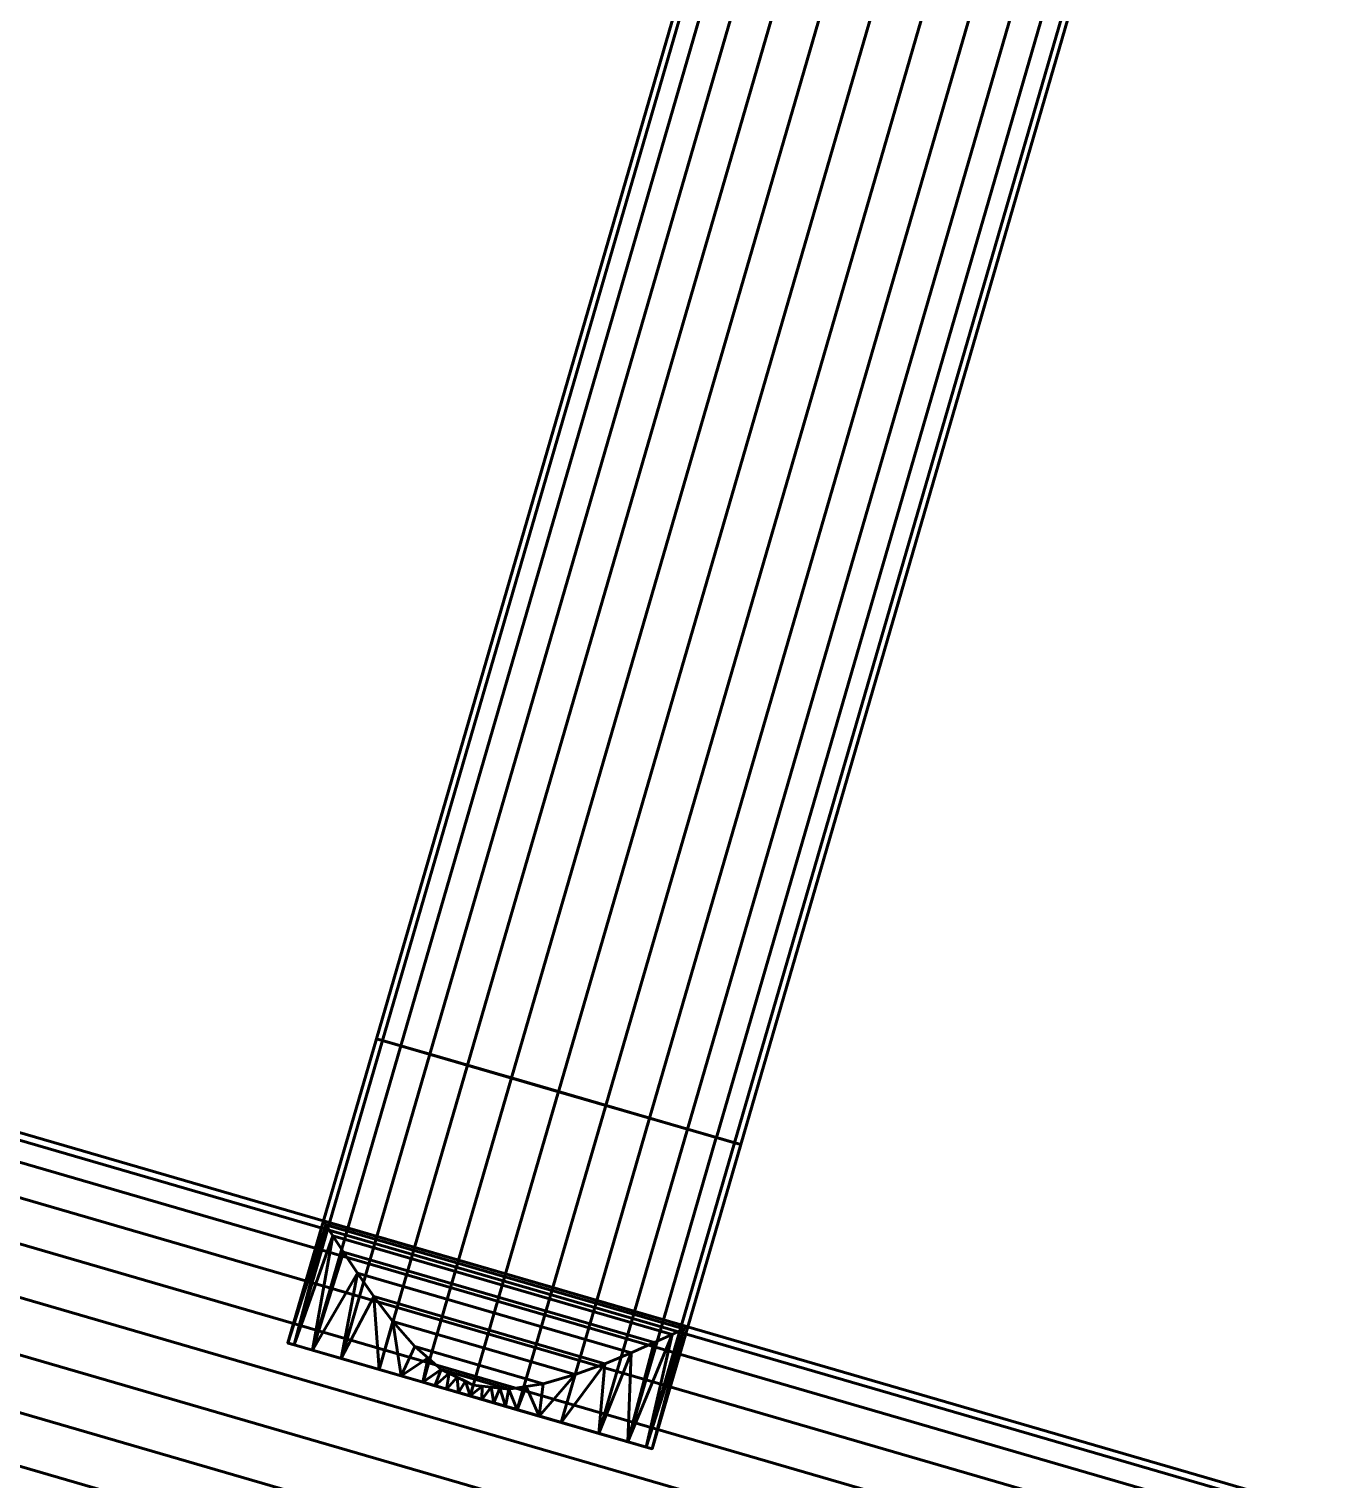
# Model space of a CAD drawing. Header units: inches. Extents: x -1654 to 1344, y -1538 to 36.
# Drawn here: x 1006.52 to 1033.89, y -785.34 to -754.79 of the extents above; entities that cross this region are included whole.
import ezdxf

# ---------------------------------------------------------------- set-up
doc = ezdxf.new("R2010")
doc.units = ezdxf.units.IN
doc.header["$MEASUREMENT"] = 0
doc.linetypes.add('Center', pattern=[1.25, 0.25, -0.1875, 0.625, -0.1875])
doc.layers.add('M-HVAC-DUCT', color=1, linetype='Center', lineweight=30)
doc.layers.add('M-HVAC-DUCT-SA', color=1, linetype='Continuous', lineweight=50)

# ---------------------------------------------------------------- blocks, each defined once
blk = doc.blocks.new('Round Takeoff - Standard-919536-_3D_')
at = {"layer": 'M-HVAC-DUCT', "color": 8, "linetype": 'Continuous', "lineweight": 50}
mesh = blk.add_polyface(dxfattribs=at)
corners = [(-2.678, 0, 4), (-2.678, 1.035, 3.864), (-2.678, 2, 3.464), (-2.678, 2.828, 2.828), (-2.678, 3.464, 2), (-2.678, 3.864, 1.035), (-2.678, 4), (-2.678, 3.864, -1.035), (-2.678, 3.464, -2), (-2.678, 2.828, -2.828), (-2.678, 2, -3.464), (-2.678, 1.035, -3.864), (-2.678, 0, -4), (-2.678, -1.035, -3.864), (-2.678, -2, -3.464), (-2.678, -2.828, -2.828), (-2.678, -3.464, -2), (-2.678, -3.864, -1.035), (-2.678, -4), (-2.678, -3.864, 1.035), (-2.678, -3.464, 2), (-2.678, -2.828, 2.828), (-2.678, -2, 3.464), (-2.678, -1.035, 3.864)]
mesh.append_faces([[corners[k] for k in face] for face in [(6, 3, 4, 5), (19, 17, 18)]], dxfattribs={"vtx0": -1, "color": 8})
mesh.append_faces([[corners[k] for k in face] for face in [(16, 21, 14, 15)]], dxfattribs={"vtx0": -1, "vtx1": -1, "color": 8})
mesh.append_faces([[corners[k] for k in face] for face in [(12, 2, 6, 11)]], dxfattribs={"vtx0": -1, "vtx1": -1, "vtx2": -1, "color": 8})
mesh.append_faces([[corners[k] for k in face] for face in [(12, 23, 1, 2)]], dxfattribs={"vtx0": -1, "vtx1": -1, "vtx3": -1, "color": 8})
mesh.append_faces([[corners[k] for k in face] for face in [(20, 16, 17, 19)]], dxfattribs={"vtx0": -1, "vtx2": -1, "color": 8})
mesh.append_faces([[corners[k] for k in face] for face in [(6, 9, 10, 11)]], dxfattribs={"vtx0": -1, "vtx3": -1, "color": 8})
mesh.append_faces([[corners[k] for k in face] for face in [(0, 1, 23)]], dxfattribs={"vtx1": -1, "color": 8})
mesh.append_faces([[corners[k] for k in face] for face in [(20, 21, 16), (22, 23, 12, 21), (2, 3, 6)]], dxfattribs={"vtx1": -1, "vtx2": -1, "color": 8})
mesh.append_faces([[corners[k] for k in face] for face in [(12, 13, 14, 21)]], dxfattribs={"vtx2": -1, "vtx3": -1, "color": 8})
mesh.append_faces([[corners[k] for k in face] for face in [(6, 7, 8, 9)]], dxfattribs={"vtx3": -1, "color": 8})
mesh = blk.add_polyface(dxfattribs=at)
corners = [(-2.678, 4), (0, 4), (0, 3.864, -1.035), (0, 3.464, -2), (0, 2.828, -2.828), (0, 2, -3.464), (0, 1.035, -3.864), (0, 0, -4), (-2.678, 0, -4), (-2.678, 1.035, -3.864), (-2.678, 2, -3.464), (-2.678, 2.828, -2.828), (-2.678, 3.464, -2), (-2.678, 3.864, -1.035)]
mesh.append_faces([[corners[k] for k in face] for face in [(10, 5, 6, 9), (13, 2, 3, 12), (4, 11, 12, 3)]], dxfattribs={"vtx0": -1, "vtx2": -1, "color": 8})
mesh.append_faces([[corners[k] for k in face] for face in [(10, 11, 4, 5)]], dxfattribs={"vtx1": -1, "vtx3": -1, "color": 8})
mesh.append_faces([[corners[k] for k in face] for face in [(0, 1, 2, 13)]], dxfattribs={"vtx2": -1, "color": 8})
mesh.append_faces([[corners[k] for k in face] for face in [(6, 7, 8, 9)]], dxfattribs={"vtx3": -1, "color": 8})
mesh = blk.add_polyface(dxfattribs=at)
corners = [(-2.678, 0, 4), (0, 0, 4), (0, 1.035, 3.864), (0, 2, 3.464), (0, 2.828, 2.828), (0, 3.464, 2), (0, 3.864, 1.035), (0, 4), (-2.678, 4), (-2.678, 3.864, 1.035), (-2.678, 3.464, 2), (-2.678, 2.828, 2.828), (-2.678, 2, 3.464), (-2.678, 1.035, 3.864)]
mesh.append_faces([[corners[k] for k in face] for face in [(10, 5, 6, 9), (5, 10, 11, 4), (13, 2, 3, 12), (4, 11, 12, 3)]], dxfattribs={"vtx0": -1, "vtx2": -1, "color": 8})
mesh.append_faces([[corners[k] for k in face] for face in [(0, 1, 2, 13)]], dxfattribs={"vtx2": -1, "color": 8})
mesh.append_faces([[corners[k] for k in face] for face in [(6, 7, 8, 9)]], dxfattribs={"vtx3": -1, "color": 8})
mesh = blk.add_polyface(dxfattribs=at)
corners = [(4, 0, -4), (0, 0, -4), (0, 1.035, -3.864), (0, 2, -3.464), (0, 2.828, -2.828), (0, 3.464, -2), (0, 3.864, -1.035), (0, 4), (4, 4), (4, 3.864, -1.035), (4, 3.464, -2), (4, 2.828, -2.828), (4, 2, -3.464), (4, 1.035, -3.864)]
mesh.append_faces([[corners[k] for k in face] for face in [(2, 13, 0, 1)]], dxfattribs={"vtx0": -1, "color": 8})
mesh.append_faces([[corners[k] for k in face] for face in [(3, 12, 13, 2), (12, 3, 4, 11), (6, 9, 10, 5), (11, 4, 5, 10)]], dxfattribs={"vtx0": -1, "vtx2": -1, "color": 8})
mesh.append_faces([[corners[k] for k in face] for face in [(7, 8, 9, 6)]], dxfattribs={"vtx2": -1, "color": 8})
mesh = blk.add_polyface(dxfattribs=at)
corners = [(4, 4), (0, 4), (0, 3.864, 1.035), (0, 3.464, 2), (0, 2.828, 2.828), (0, 2, 3.464), (0, 1.035, 3.864), (0, 0, 4), (4, 0, 4), (4, 1.035, 3.864), (4, 2, 3.464), (4, 2.828, 2.828), (4, 3.464, 2), (4, 3.864, 1.035)]
mesh.append_faces([[corners[k] for k in face] for face in [(2, 13, 0, 1)]], dxfattribs={"vtx0": -1, "color": 8})
mesh.append_faces([[corners[k] for k in face] for face in [(3, 12, 13, 2), (12, 3, 4, 11), (6, 9, 10, 5), (11, 4, 5, 10)]], dxfattribs={"vtx0": -1, "vtx2": -1, "color": 8})
mesh.append_faces([[corners[k] for k in face] for face in [(7, 8, 9, 6)]], dxfattribs={"vtx2": -1, "color": 8})
mesh = blk.add_polyface(dxfattribs=at)
corners = [(4, 0, 4), (4, -1.035, 3.864), (4, -2, 3.464), (4, -2.828, 2.828), (4, -3.464, 2), (4, -3.864, 1.035), (4, -4), (4, -3.864, -1.035), (4, -3.464, -2), (4, -2.828, -2.828), (4, -2, -3.464), (4, -1.035, -3.864), (4, 0, -4), (4, 1.035, -3.864), (4, 2, -3.464), (4, 2.828, -2.828), (4, 3.464, -2), (4, 3.864, -1.035), (4, 4), (4, 3.864, 1.035), (4, 3.464, 2), (4, 2.828, 2.828), (4, 2, 3.464), (4, 1.035, 3.864)]
mesh.append_faces([[corners[k] for k in face] for face in [(21, 12, 17, 20)]], dxfattribs={"vtx0": -1, "vtx1": -1, "vtx2": -1, "color": 8})
mesh.append_faces([[corners[k] for k in face] for face in [(12, 3, 4)]], dxfattribs={"vtx0": -1, "vtx2": -1, "color": 8})
mesh.append_faces([[corners[k] for k in face] for face in [(12, 7, 8, 9), (12, 1, 2, 3)]], dxfattribs={"vtx0": -1, "vtx3": -1, "color": 8})
mesh.append_faces([[corners[k] for k in face] for face in [(0, 1, 12, 23), (22, 23, 12, 21)]], dxfattribs={"vtx1": -1, "vtx2": -1, "color": 8})
mesh.append_faces([[corners[k] for k in face] for face in [(6, 7, 12, 4)]], dxfattribs={"vtx1": -1, "vtx2": -1, "vtx3": -1, "color": 8})
mesh.append_faces([[corners[k] for k in face] for face in [(10, 11, 12, 9), (4, 5, 6)]], dxfattribs={"vtx2": -1, "color": 8})
mesh.append_faces([[corners[k] for k in face] for face in [(12, 13, 14, 17)]], dxfattribs={"vtx2": -1, "vtx3": -1, "color": 8})
mesh.append_faces([[corners[k] for k in face] for face in [(14, 15, 16, 17), (17, 18, 19, 20)]], dxfattribs={"vtx3": -1, "color": 8})
mesh = blk.add_polyface(dxfattribs=at)
corners = [(-2.678, -4), (0, -4), (0, -3.864, 1.035), (0, -3.464, 2), (0, -2.828, 2.828), (0, -2, 3.464), (0, -1.035, 3.864), (0, 0, 4), (-2.678, 0, 4), (-2.678, -1.035, 3.864), (-2.678, -2, 3.464), (-2.678, -2.828, 2.828), (-2.678, -3.464, 2), (-2.678, -3.864, 1.035)]
mesh.append_faces([[corners[k] for k in face] for face in [(9, 6, 7, 8)]], dxfattribs={"vtx0": -1, "color": 8})
mesh.append_faces([[corners[k] for k in face] for face in [(5, 10, 11, 4), (13, 2, 3, 12), (4, 11, 12, 3)]], dxfattribs={"vtx0": -1, "vtx2": -1, "color": 8})
mesh.append_faces([[corners[k] for k in face] for face in [(5, 6, 9, 10)]], dxfattribs={"vtx1": -1, "vtx3": -1, "color": 8})
mesh.append_faces([[corners[k] for k in face] for face in [(0, 1, 2, 13)]], dxfattribs={"vtx2": -1, "color": 8})
mesh = blk.add_polyface(dxfattribs=at)
corners = [(-2.678, 0, -4), (0, 0, -4), (0, -1.035, -3.864), (0, -2, -3.464), (0, -2.828, -2.828), (0, -3.464, -2), (0, -3.864, -1.035), (0, -4), (-2.678, -4), (-2.678, -3.864, -1.035), (-2.678, -3.464, -2), (-2.678, -2.828, -2.828), (-2.678, -2, -3.464), (-2.678, -1.035, -3.864)]
mesh.append_faces([[corners[k] for k in face] for face in [(10, 5, 6, 9), (5, 10, 11, 4), (13, 2, 3, 12), (4, 11, 12, 3)]], dxfattribs={"vtx0": -1, "vtx2": -1, "color": 8})
mesh.append_faces([[corners[k] for k in face] for face in [(0, 1, 2, 13)]], dxfattribs={"vtx2": -1, "color": 8})
mesh.append_faces([[corners[k] for k in face] for face in [(6, 7, 8, 9)]], dxfattribs={"vtx3": -1, "color": 8})
mesh = blk.add_polyface(dxfattribs=at)
corners = [(4, 0, 4), (0, 0, 4), (0, -1.035, 3.864), (0, -2, 3.464), (0, -2.828, 2.828), (0, -3.464, 2), (0, -3.864, 1.035), (0, -4), (4, -4), (4, -3.864, 1.035), (4, -3.464, 2), (4, -2.828, 2.828), (4, -2, 3.464), (4, -1.035, 3.864)]
mesh.append_faces([[corners[k] for k in face] for face in [(2, 13, 0, 1)]], dxfattribs={"vtx0": -1, "color": 8})
mesh.append_faces([[corners[k] for k in face] for face in [(3, 12, 13, 2), (12, 3, 4, 11), (6, 9, 10, 5), (11, 4, 5, 10)]], dxfattribs={"vtx0": -1, "vtx2": -1, "color": 8})
mesh.append_faces([[corners[k] for k in face] for face in [(7, 8, 9, 6)]], dxfattribs={"vtx2": -1, "color": 8})
mesh = blk.add_polyface(dxfattribs=at)
corners = [(4, -4), (0, -4), (0, -3.864, -1.035), (0, -3.464, -2), (0, -2.828, -2.828), (0, -2, -3.464), (0, -1.035, -3.864), (0, 0, -4), (4, 0, -4), (4, -1.035, -3.864), (4, -2, -3.464), (4, -2.828, -2.828), (4, -3.464, -2), (4, -3.864, -1.035)]
mesh.append_faces([[corners[k] for k in face] for face in [(2, 13, 0, 1)]], dxfattribs={"vtx0": -1, "color": 8})
mesh.append_faces([[corners[k] for k in face] for face in [(3, 12, 13, 2), (12, 3, 4, 11), (6, 9, 10, 5), (11, 4, 5, 10)]], dxfattribs={"vtx0": -1, "vtx2": -1, "color": 8})
mesh.append_faces([[corners[k] for k in face] for face in [(7, 8, 9, 6)]], dxfattribs={"vtx2": -1, "color": 8})

msp = doc.modelspace()

# ---------------------------------------------------------------- linework, layer by layer
at = {"layer": 'M-HVAC-DUCT', "color": 5}
for p, q in [((1017.688, -777.181, 1330), (1029.906, -735.153, 1330)), ((1017.688, -777.181, 1330), (1029.906, -735.153, 1330)), ((927.006, -759.67, 1330), (1032.633, -790.377, 1330)), ((927.006, -759.67, 1330), (1032.633, -790.377, 1330)), ((1016.571, -781.021, 1330), (1017.688, -777.181, 1330)), ((1016.571, -781.021, 1330), (1015.823, -783.593, 1330))]:
    msp.add_line(p, q, dxfattribs=at)

# ---------------------------------------------------------------- block references
at = {"layer": 'M-HVAC-DUCT-SA', "color": 8, "extrusion": (0, 0, -1), "rotation": 106.2098687159166}
msp.add_blockref('Round Takeoff - Standard-919536-_3D_', (-1016.571, -781.021, -1330), dxfattribs=at)

# ---------------------------------------------------------------- meshes
at = {"layer": 'M-HVAC-DUCT-SA', "color": 8}
mesh = msp.add_polyface(dxfattribs=at)
corners = [(1013.847, -776.064, 1330), (1013.978, -776.102, 1331.035), (1014.361, -776.213, 1332), (1014.972, -776.391, 1332.828), (1015.767, -776.622, 1333.464), (1016.694, -776.891, 1333.864), (1017.688, -777.181, 1334), (1029.906, -735.153, 1334), (1028.912, -734.864, 1333.864), (1027.985, -734.594, 1333.464), (1027.19, -734.363, 1332.828), (1026.579, -734.185, 1332), (1026.196, -734.074, 1331.035), (1026.065, -734.036, 1330)]
mesh.append_faces([[corners[k] for k in face] for face in [(7, 8, 5, 6)]], dxfattribs={"vtx1": -1, "color": 8})
mesh.append_faces([[corners[k] for k in face] for face in [(8, 9, 4, 5), (3, 4, 9, 10), (11, 12, 1, 2), (2, 3, 10, 11)]], dxfattribs={"vtx1": -1, "vtx3": -1, "color": 8})
mesh.append_faces([[corners[k] for k in face] for face in [(12, 13, 0, 1)]], dxfattribs={"vtx3": -1, "color": 8})
mesh = msp.add_polyface(dxfattribs=at)
corners = [(1017.688, -777.181, 1326), (1016.694, -776.891, 1326.136), (1015.767, -776.622, 1326.536), (1014.972, -776.391, 1327.172), (1014.361, -776.213, 1328), (1013.978, -776.102, 1328.965), (1013.847, -776.064, 1330), (1026.065, -734.036, 1330), (1026.196, -734.074, 1328.965), (1026.579, -734.185, 1328), (1027.19, -734.363, 1327.172), (1027.985, -734.594, 1326.536), (1028.912, -734.864, 1326.136), (1029.906, -735.153, 1326)]
mesh.append_faces([[corners[k] for k in face] for face in [(7, 8, 5, 6)]], dxfattribs={"vtx1": -1, "color": 8})
mesh.append_faces([[corners[k] for k in face] for face in [(8, 9, 4, 5), (3, 4, 9, 10), (11, 12, 1, 2), (2, 3, 10, 11)]], dxfattribs={"vtx1": -1, "vtx3": -1, "color": 8})
mesh.append_faces([[corners[k] for k in face] for face in [(12, 13, 0, 1)]], dxfattribs={"vtx3": -1, "color": 8})
mesh = msp.add_polyface(dxfattribs=at)
corners = [(1017.688, -777.181, 1334), (1018.682, -777.47, 1333.864), (1019.608, -777.739, 1333.464), (1020.404, -777.97, 1332.828), (1021.014, -778.148, 1332), (1021.398, -778.259, 1331.035), (1021.529, -778.297, 1330), (1033.747, -736.269, 1330), (1033.616, -736.231, 1331.035), (1033.232, -736.12, 1332), (1032.622, -735.942, 1332.828), (1031.826, -735.711, 1333.464), (1030.9, -735.442, 1333.864), (1029.906, -735.153, 1334)]
mesh.append_faces([[corners[k] for k in face] for face in [(8, 9, 4, 5), (3, 4, 9, 10), (11, 12, 1, 2), (2, 3, 10, 11)]], dxfattribs={"vtx1": -1, "vtx3": -1, "color": 8})
mesh.append_faces([[corners[k] for k in face] for face in [(6, 7, 8, 5)]], dxfattribs={"vtx2": -1, "color": 8})
mesh.append_faces([[corners[k] for k in face] for face in [(12, 13, 0, 1)]], dxfattribs={"vtx3": -1, "color": 8})
mesh = msp.add_polyface(dxfattribs=at)
corners = [(1021.529, -778.297, 1330), (1021.398, -778.259, 1328.965), (1021.014, -778.148, 1328), (1020.404, -777.97, 1327.172), (1019.608, -777.739, 1326.536), (1018.682, -777.47, 1326.136), (1017.688, -777.181, 1326), (1029.906, -735.153, 1326), (1030.9, -735.442, 1326.136), (1031.826, -735.711, 1326.536), (1032.622, -735.942, 1327.172), (1033.232, -736.12, 1328), (1033.616, -736.231, 1328.965), (1033.747, -736.269, 1330)]
mesh.append_faces([[corners[k] for k in face] for face in [(7, 8, 5, 6)]], dxfattribs={"vtx1": -1, "color": 8})
mesh.append_faces([[corners[k] for k in face] for face in [(8, 9, 4, 5), (3, 4, 9, 10), (11, 12, 1, 2), (2, 3, 10, 11)]], dxfattribs={"vtx1": -1, "vtx3": -1, "color": 8})
mesh.append_faces([[corners[k] for k in face] for face in [(12, 13, 0, 1)]], dxfattribs={"vtx3": -1, "color": 8})
mesh = msp.add_polyface(dxfattribs=at)
corners = [(928.263, -755.349, 1330), (928.22, -755.496, 1331.165), (928.094, -755.928, 1332.25), (927.895, -756.615, 1333.182), (927.634, -757.51, 1333.897), (927.331, -758.552, 1334.347), (927.006, -759.67, 1334.5), (1032.633, -790.377, 1334.5), (1032.959, -789.259, 1334.347), (1033.261, -788.217, 1333.897), (1033.522, -787.322, 1333.182), (1033.721, -786.635, 1332.25), (1033.847, -786.203, 1331.165), (1033.89, -786.056, 1330)]
mesh.append_faces([[corners[k] for k in face] for face in [(7, 8, 5, 6)]], dxfattribs={"vtx1": -1, "color": 8})
mesh.append_faces([[corners[k] for k in face] for face in [(8, 9, 4, 5), (3, 4, 9, 10), (11, 12, 1, 2), (2, 3, 10, 11)]], dxfattribs={"vtx1": -1, "vtx3": -1, "color": 8})
mesh.append_faces([[corners[k] for k in face] for face in [(12, 13, 0, 1)]], dxfattribs={"vtx3": -1, "color": 8})
mesh = msp.add_polyface(dxfattribs=at)
corners = [(927.006, -759.67, 1325.5), (927.331, -758.552, 1325.653), (927.634, -757.51, 1326.103), (927.895, -756.615, 1326.818), (928.094, -755.928, 1327.75), (928.22, -755.496, 1328.835), (928.263, -755.349, 1330), (1033.89, -786.056, 1330), (1033.847, -786.203, 1328.835), (1033.721, -786.635, 1327.75), (1033.522, -787.322, 1326.818), (1033.261, -788.217, 1326.103), (1032.959, -789.259, 1325.653), (1032.633, -790.377, 1325.5)]
mesh.append_faces([[corners[k] for k in face] for face in [(7, 8, 5, 6)]], dxfattribs={"vtx1": -1, "color": 8})
mesh.append_faces([[corners[k] for k in face] for face in [(8, 9, 4, 5), (3, 4, 9, 10), (11, 12, 1, 2), (2, 3, 10, 11)]], dxfattribs={"vtx1": -1, "vtx3": -1, "color": 8})
mesh.append_faces([[corners[k] for k in face] for face in [(12, 13, 0, 1)]], dxfattribs={"vtx3": -1, "color": 8})
mesh = msp.add_polyface(dxfattribs=at)
corners = [(927.006, -759.67, 1334.5), (926.681, -760.788, 1334.347), (926.378, -761.831, 1333.897), (926.118, -762.726, 1333.182), (925.918, -763.412, 1332.25), (925.793, -763.844, 1331.165), (925.75, -763.991, 1330), (1031.377, -794.698, 1330), (1031.42, -794.551, 1331.165), (1031.545, -794.12, 1332.25), (1031.745, -793.433, 1333.182), (1032.005, -792.538, 1333.897), (1032.308, -791.496, 1334.347), (1032.633, -790.377, 1334.5)]
mesh.append_faces([[corners[k] for k in face] for face in [(8, 9, 4, 5), (3, 4, 9, 10), (11, 12, 1, 2), (2, 3, 10, 11)]], dxfattribs={"vtx1": -1, "vtx3": -1, "color": 8})
mesh.append_faces([[corners[k] for k in face] for face in [(6, 7, 8, 5)]], dxfattribs={"vtx2": -1, "color": 8})
mesh.append_faces([[corners[k] for k in face] for face in [(12, 13, 0, 1)]], dxfattribs={"vtx3": -1, "color": 8})
mesh = msp.add_polyface(dxfattribs=at)
corners = [(925.75, -763.991, 1330), (925.793, -763.844, 1328.835), (925.918, -763.412, 1327.75), (926.118, -762.726, 1326.818), (926.378, -761.831, 1326.103), (926.681, -760.788, 1325.653), (927.006, -759.67, 1325.5), (1032.633, -790.377, 1325.5), (1032.308, -791.496, 1325.653), (1032.005, -792.538, 1326.103), (1031.745, -793.433, 1326.818), (1031.545, -794.12, 1327.75), (1031.42, -794.551, 1328.835), (1031.377, -794.698, 1330)]
mesh.append_faces([[corners[k] for k in face] for face in [(7, 8, 5, 6)]], dxfattribs={"vtx1": -1, "color": 8})
mesh.append_faces([[corners[k] for k in face] for face in [(8, 9, 4, 5), (3, 4, 9, 10), (11, 12, 1, 2), (2, 3, 10, 11)]], dxfattribs={"vtx1": -1, "vtx3": -1, "color": 8})
mesh.append_faces([[corners[k] for k in face] for face in [(12, 13, 0, 1)]], dxfattribs={"vtx3": -1, "color": 8})
mesh = msp.add_polyface(dxfattribs=at)
corners = [(1021.529, -778.297, 1330), (1021.398, -778.259, 1331.035), (1021.014, -778.148, 1332), (1020.404, -777.97, 1332.828), (1019.608, -777.739, 1333.464), (1018.682, -777.47, 1333.864), (1017.688, -777.181, 1334), (1016.694, -776.891, 1333.864), (1015.767, -776.622, 1333.464), (1014.972, -776.391, 1332.828), (1014.361, -776.213, 1332), (1013.978, -776.102, 1331.035), (1013.847, -776.064, 1330), (1013.978, -776.102, 1328.965), (1014.361, -776.213, 1328), (1014.972, -776.391, 1327.172), (1015.767, -776.622, 1326.536), (1016.694, -776.891, 1326.136), (1017.688, -777.181, 1326), (1018.682, -777.47, 1326.136), (1019.608, -777.739, 1326.536), (1020.404, -777.97, 1327.172), (1021.014, -778.148, 1328), (1021.398, -778.259, 1328.965)]
mesh.append_faces([[corners[k] for k in face] for face in [(6, 3, 4, 5)]], dxfattribs={"vtx0": -1, "color": 8})
mesh.append_faces([[corners[k] for k in face] for face in [(12, 15, 18, 6), (6, 18, 0, 3)]], dxfattribs={"vtx0": -1, "vtx1": -1, "vtx2": -1, "vtx3": -1, "color": 8})
mesh.append_faces([[corners[k] for k in face] for face in [(0, 18, 21, 22)]], dxfattribs={"vtx0": -1, "vtx1": -1, "vtx3": -1, "color": 8})
mesh.append_faces([[corners[k] for k in face] for face in [(23, 0, 22)]], dxfattribs={"vtx1": -1, "color": 8})
mesh.append_faces([[corners[k] for k in face] for face in [(9, 10, 12, 6)]], dxfattribs={"vtx1": -1, "vtx2": -1, "vtx3": -1, "color": 8})
mesh.append_faces([[corners[k] for k in face] for face in [(16, 17, 18, 15), (10, 11, 12)]], dxfattribs={"vtx2": -1, "color": 8})
mesh.append_faces([[corners[k] for k in face] for face in [(12, 13, 14, 15), (18, 19, 20, 21), (6, 7, 8, 9), (0, 1, 2, 3)]], dxfattribs={"vtx3": -1, "color": 8})
mesh = msp.add_polyface(dxfattribs=at)
corners = [(1015.823, -783.593, 1326), (1014.829, -783.304, 1326.136), (1013.903, -783.035, 1326.536), (1013.107, -782.804, 1327.172), (1012.497, -782.626, 1328), (1012.113, -782.515, 1328.965), (1011.982, -782.477, 1330), (1012.73, -779.905, 1330), (1012.781, -779.985, 1329.249), (1012.927, -780.215, 1328.542), (1013.153, -780.565, 1327.909), (1013.445, -781.002, 1327.363), (1013.793, -781.497, 1326.906), (1014.194, -782.024, 1326.537), (1014.66, -782.552, 1326.256), (1015.215, -783.032, 1326.069), (1015.89, -783.363, 1326), (1015.326, -783.449, 1326.068), (1014.366, -783.17, 1326.336), (1014.937, -782.792, 1326.163), (1015.078, -783.377, 1326.102), (1015.553, -783.198, 1326.035), (1015.384, -783.115, 1326.052), (1015.575, -783.521, 1326.034), (1015.722, -783.28, 1326.017)]
mesh.append_faces([[corners[k] for k in face] for face in [(8, 6, 7)]], dxfattribs={"vtx0": -1, "color": 8})
mesh.append_faces([[corners[k] for k in face] for face in [(19, 18, 14), (14, 18, 13), (4, 11, 3), (12, 3, 11), (11, 4, 10), (23, 24, 0)]], dxfattribs={"vtx0": -1, "vtx1": -1, "color": 8})
mesh.append_faces([[corners[k] for k in face] for face in [(2, 12, 13), (22, 17, 20), (19, 1, 18), (5, 8, 9)]], dxfattribs={"vtx0": -1, "vtx2": -1, "color": 8})
mesh.append_faces([[corners[k] for k in face] for face in [(16, 0, 24)]], dxfattribs={"vtx1": -1, "color": 8})
mesh.append_faces([[corners[k] for k in face] for face in [(19, 15, 1), (18, 2, 13), (15, 22, 20), (20, 1, 15), (21, 24, 23), (22, 21, 17), (2, 3, 12), (9, 10, 4), (4, 5, 9), (5, 6, 8), (23, 17, 21)]], dxfattribs={"vtx1": -1, "vtx2": -1, "color": 8})
mesh = msp.add_polyface(dxfattribs=at)
corners = [(1011.982, -782.477, 1330), (1012.113, -782.515, 1331.035), (1012.497, -782.626, 1332), (1013.107, -782.804, 1332.828), (1013.903, -783.035, 1333.464), (1014.829, -783.304, 1333.864), (1015.823, -783.593, 1334), (1015.89, -783.363, 1334), (1015.215, -783.032, 1333.931), (1014.66, -782.552, 1333.744), (1014.194, -782.024, 1333.463), (1013.793, -781.497, 1333.094), (1013.445, -781.002, 1332.637), (1013.153, -780.565, 1332.091), (1012.927, -780.215, 1331.458), (1012.781, -779.985, 1330.751), (1012.73, -779.905, 1330), (1014.366, -783.17, 1333.664), (1015.326, -783.449, 1333.932), (1014.937, -782.792, 1333.837), (1015.078, -783.377, 1333.898), (1015.553, -783.198, 1333.965), (1015.384, -783.115, 1333.948), (1015.575, -783.521, 1333.966), (1015.722, -783.28, 1333.983)]
mesh.append_faces([[corners[k] for k in face] for face in [(1, 15, 0), (3, 12, 2), (13, 2, 12), (18, 22, 20), (9, 17, 19), (5, 19, 17), (10, 17, 9), (4, 11, 3), (17, 10, 4), (8, 20, 22), (12, 3, 11)]], dxfattribs={"vtx0": -1, "vtx1": -1, "color": 8})
mesh.append_faces([[corners[k] for k in face] for face in [(14, 1, 2), (4, 10, 11), (5, 8, 19)]], dxfattribs={"vtx0": -1, "vtx2": -1, "color": 8})
mesh.append_faces([[corners[k] for k in face] for face in [(7, 24, 6)]], dxfattribs={"vtx1": -1, "color": 8})
mesh.append_faces([[corners[k] for k in face] for face in [(14, 15, 1), (13, 14, 2), (21, 22, 18), (24, 21, 23), (23, 6, 24), (5, 20, 8), (18, 23, 21)]], dxfattribs={"vtx1": -1, "vtx2": -1, "color": 8})
mesh.append_faces([[corners[k] for k in face] for face in [(15, 16, 0)]], dxfattribs={"vtx2": -1, "color": 8})
mesh = msp.add_polyface(dxfattribs=at)
corners = [(1020.412, -782.138, 1330), (1012.73, -779.905, 1330), (1012.781, -779.985, 1330.751), (1012.927, -780.215, 1331.458), (1013.153, -780.565, 1332.091), (1013.445, -781.002, 1332.637), (1013.793, -781.497, 1333.094), (1014.194, -782.024, 1333.463), (1014.66, -782.552, 1333.744), (1015.215, -783.032, 1333.931), (1015.89, -783.363, 1334), (1016.638, -783.446, 1333.931), (1017.364, -783.338, 1333.744), (1018.04, -783.142, 1333.463), (1018.661, -782.913, 1333.094), (1019.22, -782.681, 1332.637), (1019.701, -782.468, 1332.091), (1020.08, -782.294, 1331.458), (1020.326, -782.179, 1330.751)]
mesh.append_faces([[corners[k] for k in face] for face in [(10, 11, 9)]], dxfattribs={"vtx1": -1, "color": 8})
mesh.append_faces([[corners[k] for k in face] for face in [(11, 12, 8, 9), (12, 13, 7, 8), (13, 14, 6, 7), (5, 6, 14, 15), (15, 16, 4, 5), (17, 18, 2, 3), (16, 17, 3, 4)]], dxfattribs={"vtx1": -1, "vtx3": -1, "color": 8})
mesh.append_faces([[corners[k] for k in face] for face in [(18, 0, 1, 2)]], dxfattribs={"vtx3": -1, "color": 8})
mesh = msp.add_polyface(dxfattribs=at)
corners = [(1012.73, -779.905, 1330), (1020.412, -782.138, 1330), (1020.326, -782.179, 1329.249), (1020.08, -782.294, 1328.542), (1019.701, -782.468, 1327.909), (1019.22, -782.681, 1327.363), (1018.661, -782.913, 1326.906), (1018.04, -783.142, 1326.537), (1017.364, -783.338, 1326.256), (1016.638, -783.446, 1326.069), (1015.89, -783.363, 1326), (1015.215, -783.032, 1326.069), (1014.66, -782.552, 1326.256), (1014.194, -782.024, 1326.537), (1013.793, -781.497, 1326.906), (1013.445, -781.002, 1327.363), (1013.153, -780.565, 1327.909), (1012.927, -780.215, 1328.542), (1012.781, -779.985, 1329.249)]
mesh.append_faces([[corners[k] for k in face] for face in [(11, 9, 10)]], dxfattribs={"vtx0": -1, "color": 8})
mesh.append_faces([[corners[k] for k in face] for face in [(1, 2, 18, 0)]], dxfattribs={"vtx1": -1, "color": 8})
mesh.append_faces([[corners[k] for k in face] for face in [(2, 3, 17, 18), (3, 4, 16, 17), (15, 16, 4, 5), (5, 6, 14, 15), (7, 8, 12, 13), (6, 7, 13, 14), (8, 9, 11, 12)]], dxfattribs={"vtx1": -1, "vtx3": -1, "color": 8})
mesh = msp.add_polyface(dxfattribs=at)
corners = [(1015.823, -783.593, 1334), (1016.817, -783.882, 1333.864), (1017.744, -784.152, 1333.464), (1018.539, -784.383, 1332.828), (1019.15, -784.56, 1332), (1019.533, -784.672, 1331.035), (1019.664, -784.71, 1330), (1020.412, -782.138, 1330), (1020.326, -782.179, 1330.751), (1020.08, -782.294, 1331.458), (1019.701, -782.468, 1332.091), (1019.22, -782.681, 1332.637), (1018.661, -782.913, 1333.094), (1018.04, -783.142, 1333.463), (1017.364, -783.338, 1333.744), (1016.638, -783.446, 1333.931), (1015.89, -783.363, 1334), (1016.32, -783.738, 1333.932), (1017.281, -784.017, 1333.664), (1017.001, -783.392, 1333.837), (1016.569, -783.81, 1333.898), (1016.264, -783.404, 1333.965), (1016.451, -783.425, 1333.948), (1016.072, -783.666, 1333.966), (1016.077, -783.384, 1333.983)]
mesh.append_faces([[corners[k] for k in face] for face in [(8, 6, 7)]], dxfattribs={"vtx0": -1, "color": 8})
mesh.append_faces([[corners[k] for k in face] for face in [(19, 18, 14), (14, 18, 13), (23, 24, 0), (4, 11, 3), (12, 3, 11), (11, 4, 10)]], dxfattribs={"vtx0": -1, "vtx1": -1, "color": 8})
mesh.append_faces([[corners[k] for k in face] for face in [(2, 12, 13), (22, 17, 20), (19, 1, 18), (5, 8, 9)]], dxfattribs={"vtx0": -1, "vtx2": -1, "color": 8})
mesh.append_faces([[corners[k] for k in face] for face in [(16, 0, 24)]], dxfattribs={"vtx1": -1, "color": 8})
mesh.append_faces([[corners[k] for k in face] for face in [(20, 1, 15), (22, 21, 17), (18, 2, 13), (15, 22, 20), (21, 24, 23), (2, 3, 12), (9, 10, 4), (4, 5, 9), (23, 17, 21), (5, 6, 8), (19, 15, 1)]], dxfattribs={"vtx1": -1, "vtx2": -1, "color": 8})
mesh = msp.add_polyface(dxfattribs=at)
corners = [(1019.664, -784.71, 1330), (1019.533, -784.672, 1328.965), (1019.15, -784.56, 1328), (1018.539, -784.383, 1327.172), (1017.744, -784.152, 1326.536), (1016.817, -783.882, 1326.136), (1015.823, -783.593, 1326), (1015.89, -783.363, 1326), (1016.638, -783.446, 1326.069), (1017.364, -783.338, 1326.256), (1018.04, -783.142, 1326.537), (1018.661, -782.913, 1326.906), (1019.22, -782.681, 1327.363), (1019.701, -782.468, 1327.909), (1020.08, -782.294, 1328.542), (1020.326, -782.179, 1329.249), (1020.412, -782.138, 1330), (1017.281, -784.017, 1326.336), (1016.32, -783.738, 1326.068), (1017.001, -783.392, 1326.163), (1016.569, -783.81, 1326.102), (1016.264, -783.404, 1326.035), (1016.451, -783.425, 1326.052), (1016.072, -783.666, 1326.034), (1016.077, -783.384, 1326.017)]
mesh.append_faces([[corners[k] for k in face] for face in [(8, 20, 22), (1, 15, 0), (3, 12, 2), (13, 2, 12), (5, 19, 17), (9, 17, 19), (10, 17, 9), (18, 22, 20), (4, 11, 3), (17, 10, 4), (12, 3, 11)]], dxfattribs={"vtx0": -1, "vtx1": -1, "color": 8})
mesh.append_faces([[corners[k] for k in face] for face in [(14, 1, 2), (4, 10, 11), (5, 8, 19)]], dxfattribs={"vtx0": -1, "vtx2": -1, "color": 8})
mesh.append_faces([[corners[k] for k in face] for face in [(7, 24, 6)]], dxfattribs={"vtx1": -1, "color": 8})
mesh.append_faces([[corners[k] for k in face] for face in [(14, 15, 1), (13, 14, 2), (23, 6, 24), (21, 22, 18), (5, 20, 8), (18, 23, 21), (24, 21, 23)]], dxfattribs={"vtx1": -1, "vtx2": -1, "color": 8})
mesh.append_faces([[corners[k] for k in face] for face in [(15, 16, 0)]], dxfattribs={"vtx2": -1, "color": 8})
mesh = msp.add_polyface(dxfattribs=at)
corners = [(1015.823, -783.593, 1326), (1016.817, -783.882, 1326.136), (1017.744, -784.152, 1326.536), (1018.539, -784.383, 1327.172), (1019.15, -784.56, 1328), (1019.533, -784.672, 1328.965), (1019.664, -784.71, 1330), (1019.533, -784.672, 1331.035), (1019.15, -784.56, 1332), (1018.539, -784.383, 1332.828), (1017.744, -784.152, 1333.464), (1016.817, -783.882, 1333.864), (1015.823, -783.593, 1334), (1014.829, -783.304, 1333.864), (1013.903, -783.035, 1333.464), (1013.107, -782.804, 1332.828), (1012.497, -782.626, 1332), (1012.113, -782.515, 1331.035), (1011.982, -782.477, 1330), (1012.113, -782.515, 1328.965), (1012.497, -782.626, 1328), (1013.107, -782.804, 1327.172), (1013.903, -783.035, 1326.536), (1014.829, -783.304, 1326.136)]
mesh.append_faces([[corners[k] for k in face] for face in [(6, 3, 4, 5), (19, 17, 18)]], dxfattribs={"vtx0": -1, "color": 8})
mesh.append_faces([[corners[k] for k in face] for face in [(16, 21, 14, 15)]], dxfattribs={"vtx0": -1, "vtx1": -1, "color": 8})
mesh.append_faces([[corners[k] for k in face] for face in [(12, 2, 6, 11)]], dxfattribs={"vtx0": -1, "vtx1": -1, "vtx2": -1, "color": 8})
mesh.append_faces([[corners[k] for k in face] for face in [(12, 23, 1, 2)]], dxfattribs={"vtx0": -1, "vtx1": -1, "vtx3": -1, "color": 8})
mesh.append_faces([[corners[k] for k in face] for face in [(20, 16, 17, 19)]], dxfattribs={"vtx0": -1, "vtx2": -1, "color": 8})
mesh.append_faces([[corners[k] for k in face] for face in [(6, 9, 10, 11)]], dxfattribs={"vtx0": -1, "vtx3": -1, "color": 8})
mesh.append_faces([[corners[k] for k in face] for face in [(0, 1, 23)]], dxfattribs={"vtx1": -1, "color": 8})
mesh.append_faces([[corners[k] for k in face] for face in [(20, 21, 16), (22, 23, 12, 21), (2, 3, 6)]], dxfattribs={"vtx1": -1, "vtx2": -1, "color": 8})
mesh.append_faces([[corners[k] for k in face] for face in [(12, 13, 14, 21)]], dxfattribs={"vtx2": -1, "vtx3": -1, "color": 8})
mesh.append_faces([[corners[k] for k in face] for face in [(6, 7, 8, 9)]], dxfattribs={"vtx3": -1, "color": 8})

doc.saveas('drawing.dxf')
